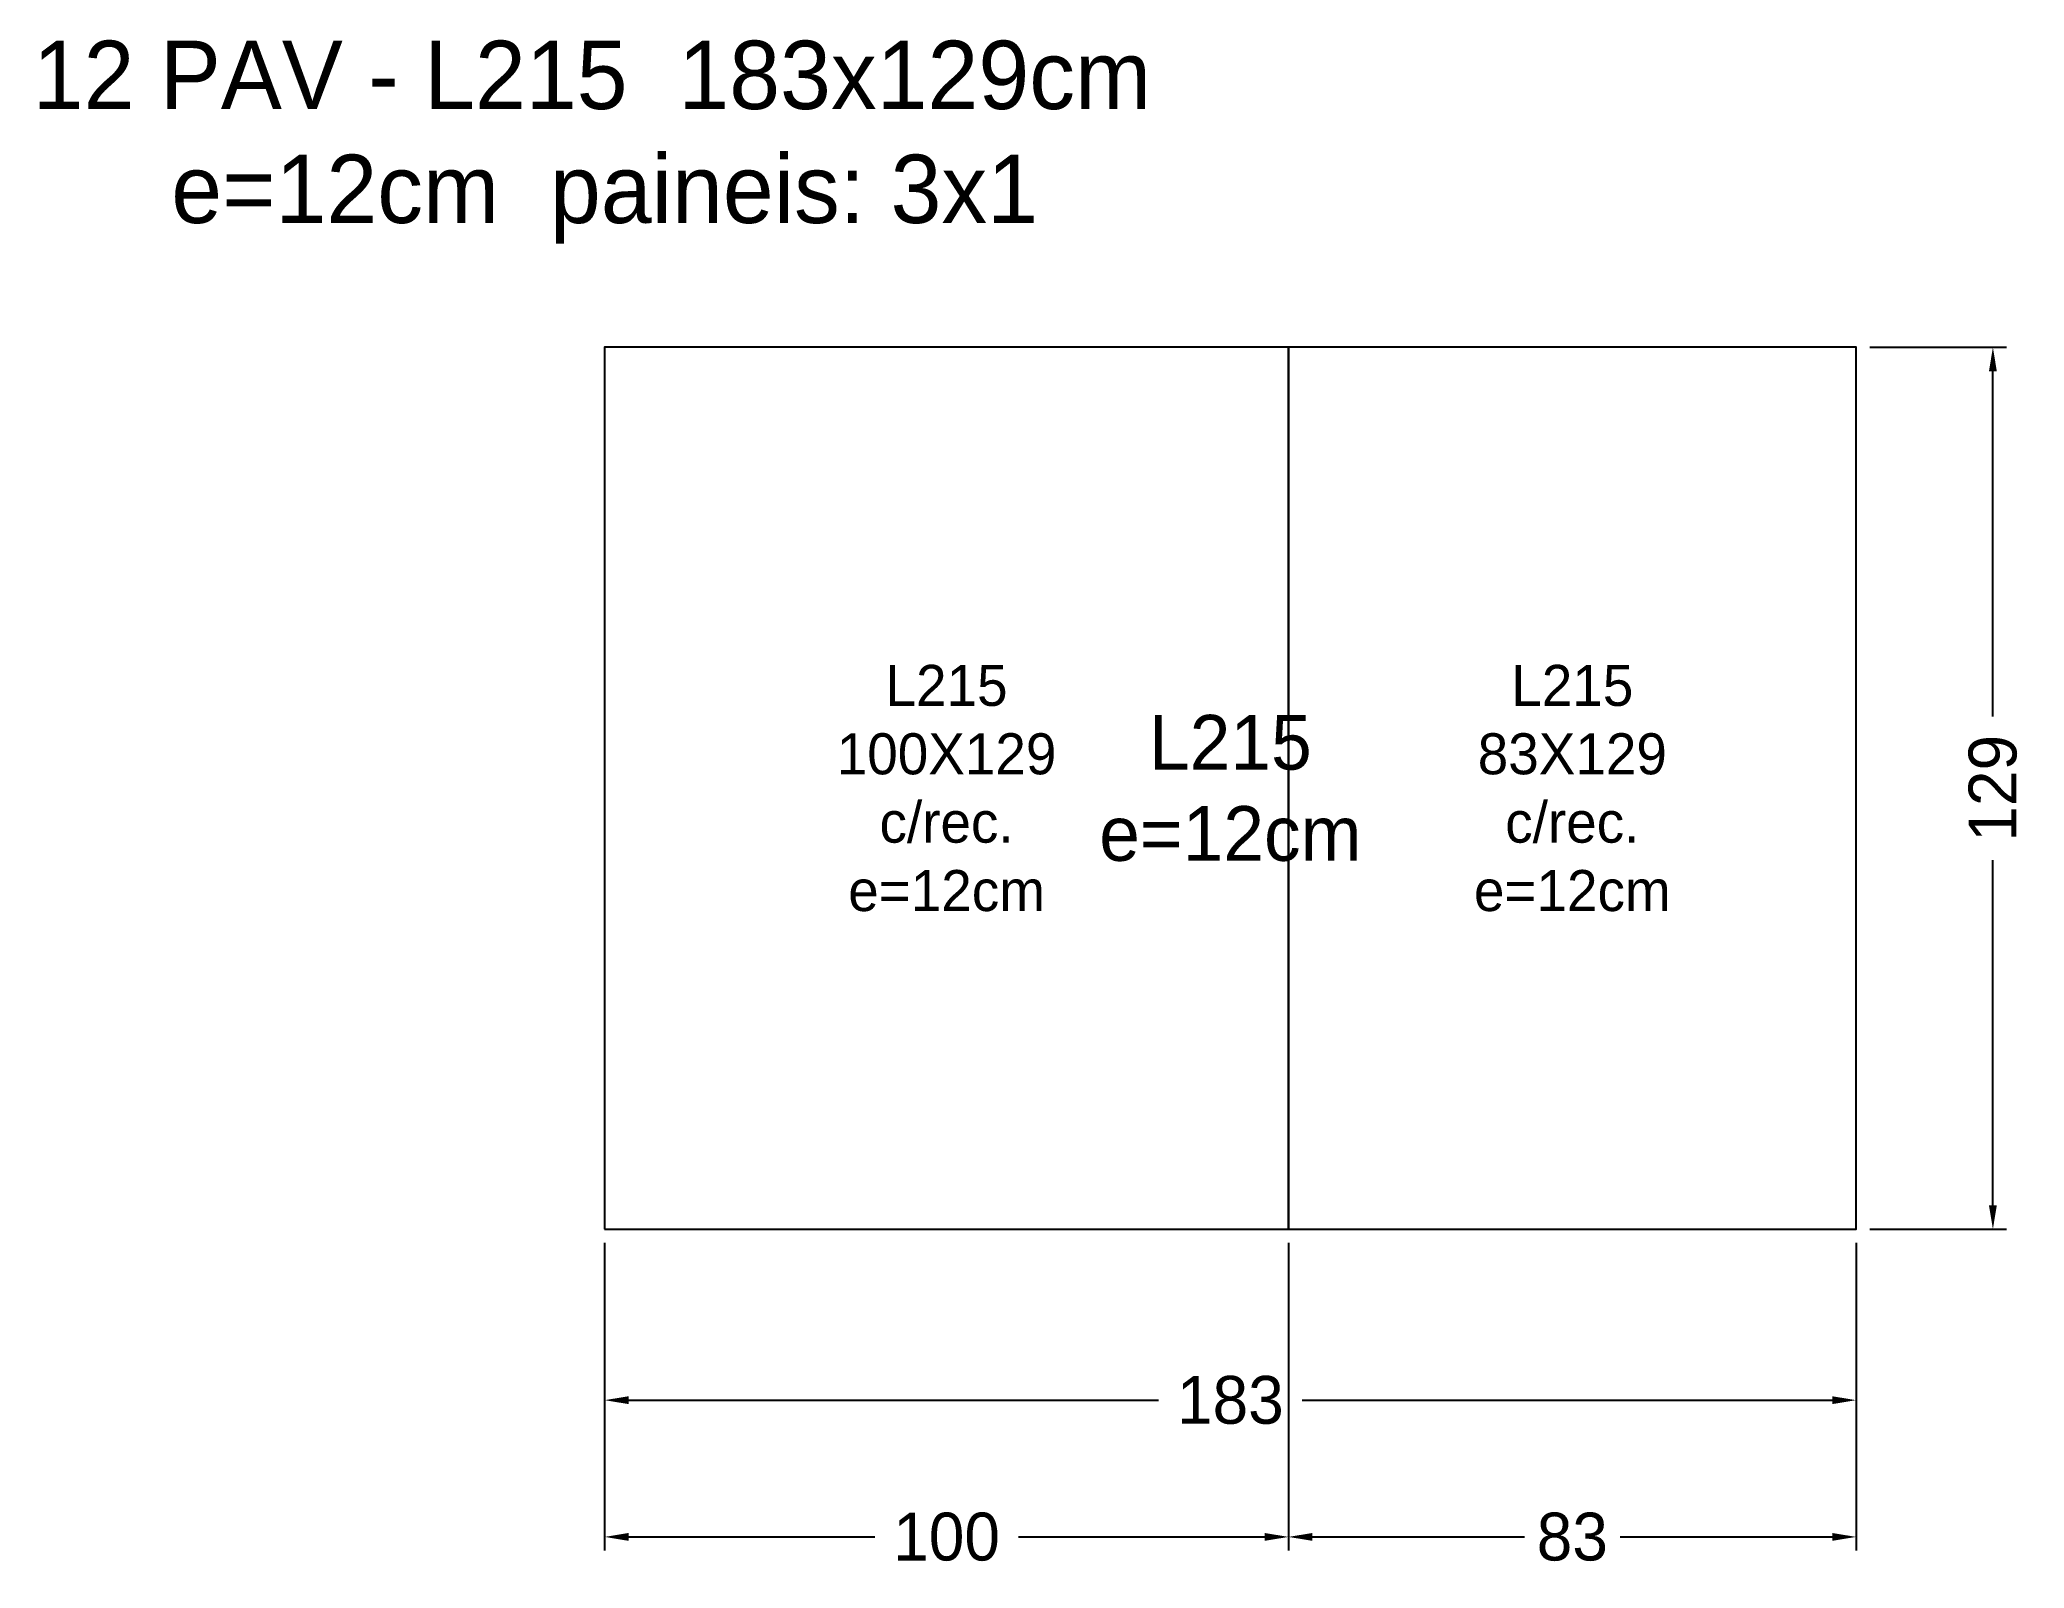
# Model space of a CAD drawing. Header units: metres. Extents: x -83 to 208, y -50 to 174.
import ezdxf

# ---------------------------------------------------------------- set-up
doc = ezdxf.new("R2010")
doc.units = ezdxf.units.M
for name, color, linetype in [('AUX00', 2, 'Continuous'), ('Contorno', 7, 'Continuous'), ('COTA', 3, 'Continuous'), ('NOMENCLATURA', 2, 'Continuous'), ('Paineis', 3, 'Continuous'), ('Texto Secao', 2, 'Continuous')]:
    doc.layers.add(name, color=color, linetype=linetype)
doc.dimstyles.new('COTA_LJ', dxfattribs={"dimtxt": 7, "dimasz": 3.5, "dimexe": 2, "dimexo": 2, "dimgap": 1.5, "dimtad": 1, "dimdec": 1, "dimcen": 2.5, "dimclrd": 3, "dimclre": 3, "dimclrt": 3, "dimazin": 3, "dimtfac": 1, "dimtmove": 0, "dimatfit": 3})

# ---------------------------------------------------------------- blocks, each defined once
blk = doc.blocks.new('_CLOSEDFILLED')
at = {"color": 0, "linetype": 'BYBLOCK'}
blk.add_solid([(-1, 0.164), (0, 0), (-1, -0.164)], dxfattribs=at)
blk = doc.blocks.new('*D1')
at = {"color": 3}
for p, q in [((0, -2), (0, -27)), ((183, -2), (183, -27)), ((3.5, -25), (81, -25)), ((102, -25), (179.5, -25))]:
    blk.add_line(p, q, dxfattribs=at)
at = {"layer": 'Defpoints'}
for p in [(0, 0), (183, 0), (0, -25)]:
    blk.add_point(p, dxfattribs=at)
at = {"layer": 'COTA', "color": 3, "xscale": 3.5, "yscale": 3.5, "rotation": 180}
blk.add_blockref('_CLOSEDFILLED', (0, -25), dxfattribs=at)
at = {"layer": 'COTA', "color": 3, "xscale": 3.5, "yscale": 3.5}
blk.add_blockref('_CLOSEDFILLED', (183, -25), dxfattribs=at)
at = {"layer": 'COTA', "color": 3, "insert": (91.5, -25), "char_height": 7, "attachment_point": 5}
blk.add_mtext('183', dxfattribs=at)
blk = doc.blocks.new('*D2')
at = {"color": 3}
for p, q in [((185, 129), (205, 129)), ((203, 75), (203, 125.5)), ((203, 3.5), (203, 54)), ((185, 0), (205, 0))]:
    blk.add_line(p, q, dxfattribs=at)
at = {"layer": 'Defpoints'}
for p in [(183, 129), (183, 0), (203, 0)]:
    blk.add_point(p, dxfattribs=at)
at = {"layer": 'COTA', "color": 3, "xscale": 3.5, "yscale": 3.5}
for p, rotation in [((203, 129), 90), ((203, 0), 270)]:
    blk.add_blockref('_CLOSEDFILLED', p, dxfattribs=dict(at, rotation=rotation))
at = {"layer": 'COTA', "color": 3, "insert": (203, 64.5), "char_height": 7, "attachment_point": 5, "rotation": 90}
blk.add_mtext('129', dxfattribs=at)
blk = doc.blocks.new('*D3')
at = {"color": 3}
for p, q in [((0, -2), (0, -47)), ((100, -2), (100, -47)), ((3.5, -45), (39.5, -45)), ((60.5, -45), (96.5, -45))]:
    blk.add_line(p, q, dxfattribs=at)
at = {"layer": 'Defpoints'}
for p in [(0, 0), (100, 0), (0, -45)]:
    blk.add_point(p, dxfattribs=at)
at = {"layer": 'COTA', "color": 3, "xscale": 3.5, "yscale": 3.5, "rotation": 180}
blk.add_blockref('_CLOSEDFILLED', (0, -45), dxfattribs=at)
at = {"layer": 'COTA', "color": 3, "xscale": 3.5, "yscale": 3.5}
blk.add_blockref('_CLOSEDFILLED', (100, -45), dxfattribs=at)
at = {"layer": 'COTA', "color": 3, "insert": (50, -45), "char_height": 7, "attachment_point": 5}
blk.add_mtext('100', dxfattribs=at)
blk = doc.blocks.new('*D4')
at = {"color": 3}
for p, q in [((100, -2), (100, -47)), ((183, -2), (183, -47)), ((103.5, -45), (134.5, -45)), ((148.5, -45), (179.5, -45))]:
    blk.add_line(p, q, dxfattribs=at)
at = {"layer": 'Defpoints'}
for p in [(100, 0), (183, 0), (100, -45)]:
    blk.add_point(p, dxfattribs=at)
at = {"layer": 'COTA', "color": 3, "xscale": 3.5, "yscale": 3.5, "rotation": 180}
blk.add_blockref('_CLOSEDFILLED', (100, -45), dxfattribs=at)
at = {"layer": 'COTA', "color": 3, "xscale": 3.5, "yscale": 3.5}
blk.add_blockref('_CLOSEDFILLED', (183, -45), dxfattribs=at)
at = {"layer": 'COTA', "color": 3, "insert": (141.5, -45), "char_height": 7, "attachment_point": 5}
blk.add_mtext('83', dxfattribs=at)

msp = doc.modelspace()

# ---------------------------------------------------------------- linework, layer by layer
at = {"layer": 'Contorno'}
msp.add_lwpolyline([(0, 0), (183, 0), (183, 129), (0, 129), (0, 0)], close=True, dxfattribs=at)
at = {"layer": 'Paineis'}
for points in [[(0, 0), (100, 0), (100, 129), (0, 129)], [(100, 0), (183, 0), (183, 129), (100, 129)]]:
    msp.add_lwpolyline(points, close=True, dxfattribs=at)

# ---------------------------------------------------------------- texts
at = {"layer": 'AUX00', "char_height": 6, "attachment_point": 5}
for s, insert, width in [('\\pxqc;L215^J100X129^Jc/rec.^Je=12cm', (50, 64.5), 100), ('\\pxqc;L215^J83X129^Jc/rec.^Je=12cm', (141.5, 64.5), 83)]:
    msp.add_mtext(s, dxfattribs=dict(at, insert=insert, width=width))
at = {"layer": 'NOMENCLATURA', "insert": (0, 159), "char_height": 10, "width": 203, "attachment_point": 5}
msp.add_mtext('12 PAV - L215  183x129cm  e=12cm  paineis: 3x1', dxfattribs=at)
at = {"layer": 'Texto Secao', "insert": (91.5, 64.5), "char_height": 8, "width": 183, "attachment_point": 5}
msp.add_mtext('L215\\Pe=12cm', dxfattribs=at)

# ---------------------------------------------------------------- dimensions: what is measured, and where the dimension line sits
at = {"layer": 'COTA'}
dim = msp.add_linear_dim(base=(203, 0), p1=(183, 0), p2=(183, 129), angle=90, dimstyle='COTA_LJ', dxfattribs=at)
dim.commit()
dim.dimension.update_dxf_attribs({"geometry": '*D2', "text_midpoint": (203, 64.5)})
for base, p1, p2, picture, middle in [((0, -25), (0, 0), (183, 0), '*D1', (91.5, -25)), ((0, -45), (0, 0), (100, 0), '*D3', (50, -45)), ((100, -45), (100, 0), (183, 0), '*D4', (141.5, -45))]:
    dim = msp.add_linear_dim(base=base, p1=p1, p2=p2, dimstyle='COTA_LJ', dxfattribs=at)
    dim.commit()
    dim.dimension.update_dxf_attribs({"geometry": picture, "text_midpoint": middle})

doc.saveas('drawing.dxf')
